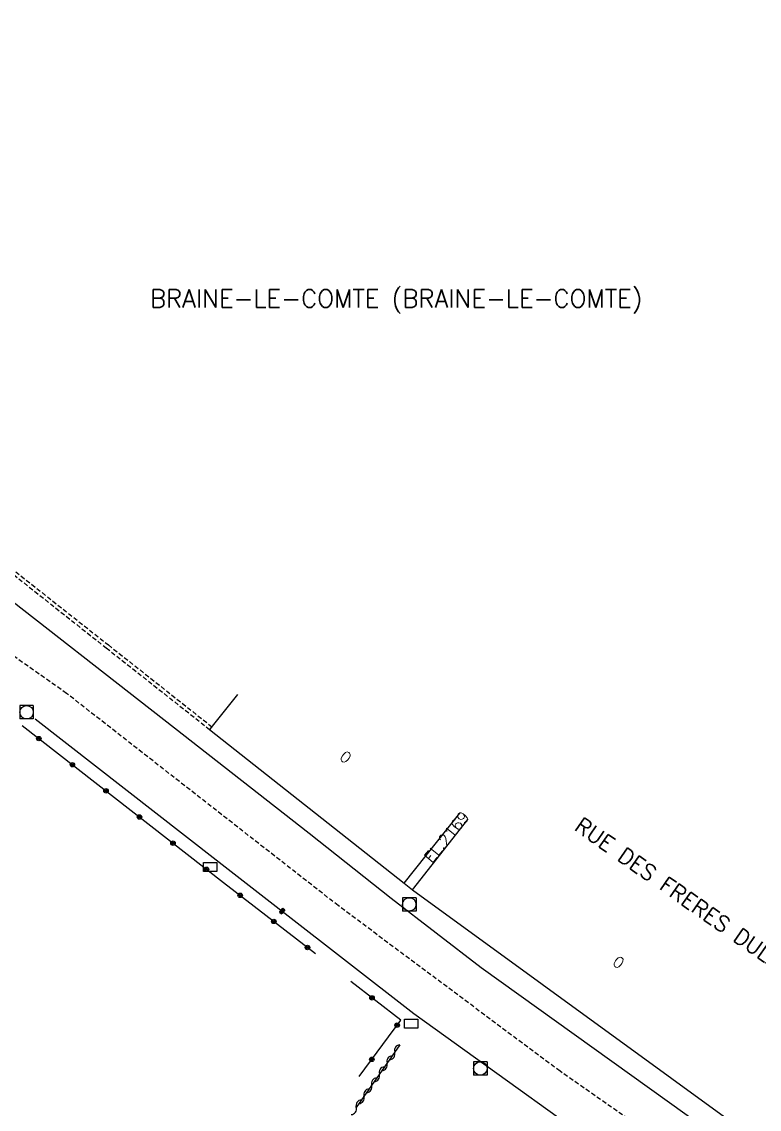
# Model space of a CAD drawing. Header units: millimetres. Extents: x 133000 to 134000, y 143000 to 144000.
# Drawn here: x 133502.9 to 133585.3, y 143422.2 to 143543.6 of the extents above; entities that cross this region are included whole.
import ezdxf
from ezdxf.enums import TextEntityAlignment as Align

# ---------------------------------------------------------------- set-up
doc = ezdxf.new("R2010")
doc.units = ezdxf.units.MM
doc.linetypes.add('DASHED', pattern=[0.75, 0.5, -0.25])
doc.layers.get('0').update_dxf_attribs({"linetype": 'CONTINUOUS'})
for name, color, linetype in [('W0001', 6, 'DASHED'), ('W0008', 7, 'CONTINUOUS'), ('W0100', 7, 'CONTINUOUS'), ('W0112', 1, 'DASHED'), ('W0310', 3, 'CONTINUOUS'), ('W0322', 7, 'CONTINUOUS'), ('W0400', 7, 'CONTINUOUS'), ('W0420', 7, 'CONTINUOUS'), ('W0980', 7, 'CONTINUOUS'), ('W0984', 7, 'CONTINUOUS'), ('W0989', 7, 'CONTINUOUS'), ('W0991', 7, 'CONTINUOUS'), ('W1102', 7, 'CONTINUOUS'), ('W1471', 7, 'CONTINUOUS')]:
    doc.layers.add(name, color=color, linetype=linetype)
doc.styles.get("Standard").update_dxf_attribs({"font": 'romans.shx', "width": 0.85})

# ---------------------------------------------------------------- blocks, each defined once
blk = doc.blocks.new('T1471')
at = {"color": 0, "linetype": 'Continuous', "flags": 128}
blk.add_lwpolyline([(-0.75, -0.5), (-0.75, 0.5), (0.75, 0.5), (0.75, -0.5), (-0.75, -0.5)], dxfattribs=at)
blk = doc.blocks.new('T420')
for p, q in [((0.75, 0.75), (-0.75, 0.75)), ((-0.75, 0.75), (-0.75, -0.75)), ((0.75, 0.75), (0.75, -0.75)), ((0.75, -0.75), (-0.75, -0.75))]:
    blk.add_line(p, q)
blk.add_ellipse((0, 0), major_axis=(-0.53, 0.53), ratio=1, start_param=3.926991, end_param=10.210176)
blk = doc.blocks.new('T400')
for p, q in [((-0.15, 0.3), (0.15, 0.3)), ((-0.15, -0.25), (-0.15, 0.3)), ((-0.15, 0.15), (0.15, 0.15)), ((-0.15, 0), (0.15, 0)), ((0.15, 0.3), (0.15, -0.25)), ((-0.15, -0.15), (0.15, -0.15)), ((-0.15, -0.25), (-0.15, -0.3)), ((-0.15, -0.3), (0.15, -0.3)), ((0.15, -0.3), (0.15, -0.25))]:
    blk.add_line(p, q)
blk = doc.blocks.new('t322o')
at = {"color": 0, "linetype": 'Continuous'}
for radius in [0.25, 0.15]:
    blk.add_circle((0, 0), radius, dxfattribs=at)
blk = doc.blocks.new('t310o')
at = {"color": 0, "linetype": 'Continuous'}
for centre, start, end in [((-0.5, 0.38), 216.8699, 323.1304), ((0.5, -0.37), 36.8699, 143.1303)]:
    blk.add_arc(centre, 0.625, start, end, dxfattribs=at)

msp = doc.modelspace()

# ---------------------------------------------------------------- linework, layer by layer
at = {"layer": 'W0001'}
msp.add_lwpolyline([(133580.06, 143366.77), (133585.97, 143369.6), (133591.43, 143373.41), (133595.89, 143376.99), (133595.96, 143387.09), (133595.96, 143400.91), (133585.44, 143410.84), (133563.07, 143426.44), (133538.29, 143444.93), (133507.93, 143468.63), (133493.84, 143478.55), (133482.18, 143489.16), (133458.6, 143508), (133427.78, 143532.55), (133397.51, 143556.85), (133378.35, 143572.04)], dxfattribs=at)
at = {"layer": 'W0008'}
for points in [[(133458.18, 143513.03), (133478.61, 143497.04), (133498.03, 143481.88), (133520, 143464.79), (133535.04, 143453.02), (133544.21, 143445.76), (133554.27, 143438.02), (133583.47, 143417.12), (133584.04, 143416.73), (133588.34, 143413.62), (133623.64, 143388.39), (133624.13, 143388.01), (133624.99, 143387.41), (133629.47, 143388.85), (133632.5, 143389.82)], [(133504.43, 143465.8), (133524.65, 143450.04), (133532.02, 143444.33), (133546.74, 143432.88), (133573.35, 143413.77)]]:
    msp.add_lwpolyline(points, dxfattribs=at)
at = {"layer": 'W0100'}
msp.add_lwpolyline([(133527.02, 143468.52), (133523.92, 143464.6), (133545.66, 143447.43), (133546.6, 143446.69), (133590.04, 143415.11), (133595.08, 143422.22), (133606.43, 143407.39)], dxfattribs=at)
at = {"layer": 'W0112'}
for points in [[(133500.24, 143483.28), (133512.36, 143473.71), (133523.92, 143464.6), (133523.92, 143464.6), (133523.92, 143464.6), (133523.92, 143464.6), (133523.92, 143464.6), (133523.92, 143464.6), (133523.92, 143464.6), (133523.92, 143464.6), (133523.92, 143464.6), (133523.92, 143464.6), (133523.92, 143464.6), (133523.92, 143464.6), (133523.92, 143464.6), (133523.92, 143464.6), (133523.92, 143464.6), (133523.92, 143464.6), (133523.92, 143464.6), (133523.92, 143464.6), (133523.92, 143464.6), (133523.92, 143464.6), (133523.92, 143464.6), (133523.92, 143464.6), (133523.92, 143464.6), (133523.92, 143464.6), (133523.92, 143464.6), (133523.92, 143464.6), (133523.92, 143464.6), (133523.92, 143464.6), (133523.92, 143464.6), (133523.92, 143464.6), (133523.92, 143464.6), (133523.92, 143464.6), (133523.92, 143464.6), (133523.92, 143464.6), (133523.92, 143464.6), (133523.92, 143464.6), (133523.92, 143464.6), (133523.92, 143464.6), (133523.92, 143464.6), (133523.92, 143464.6), (133523.92, 143464.6), (133523.92, 143464.6), (133523.92, 143464.6), (133523.92, 143464.6), (133523.92, 143464.6), (133523.92, 143464.6), (133523.92, 143464.6), (133523.92, 143464.6), (133523.92, 143464.6), (133523.92, 143464.6), (133523.92, 143464.6), (133523.92, 143464.6), (133523.92, 143464.6), (133523.92, 143464.6), (133523.92, 143464.6), (133523.92, 143464.6), (133523.92, 143464.6), (133523.92, 143464.6), (133523.92, 143464.6), (133523.92, 143464.6), (133523.92, 143464.6), (133523.92, 143464.6), (133523.92, 143464.6), (133523.92, 143464.6), (133523.92, 143464.6), (133523.92, 143464.6), (133523.92, 143464.6), (133523.92, 143464.6), (133523.92, 143464.6), (133523.92, 143464.6), (133523.92, 143464.6), (133523.92, 143464.6), (133523.92, 143464.6), (133523.92, 143464.6), (133523.92, 143464.6), (133523.92, 143464.6), (133523.92, 143464.6), (133523.92, 143464.6), (133523.92, 143464.6), (133523.92, 143464.6), (133523.92, 143464.6), (133523.92, 143464.6), (133523.92, 143464.6), (133523.92, 143464.6), (133523.92, 143464.6), (133523.92, 143464.6), (133523.92, 143464.6), (133523.92, 143464.6), (133523.92, 143464.6), (133523.92, 143464.6), (133523.92, 143464.6), (133523.92, 143464.6), (133523.92, 143464.6), (133523.92, 143464.6), (133523.92, 143464.6), (133523.92, 143464.6), (133523.92, 143464.6), (133523.92, 143464.6), (133523.92, 143464.6), (133523.92, 143464.6), (133523.92, 143464.6), (133523.92, 143464.6), (133523.92, 143464.6), (133523.92, 143464.6), (133523.92, 143464.6), (133523.92, 143464.6), (133523.92, 143464.6), (133523.92, 143464.6), (133523.92, 143464.6), (133523.92, 143464.6), (133523.92, 143464.6), (133523.92, 143464.6), (133523.92, 143464.6), (133523.92, 143464.6), (133523.92, 143464.6), (133523.92, 143464.6)], [(133500.49, 143483.6), (133512.61, 143474.03), (133524.17, 143464.91), (133523.92, 143464.6), (133523.92, 143464.6), (133523.92, 143464.6), (133523.92, 143464.6), (133523.92, 143464.6), (133523.92, 143464.6), (133523.92, 143464.6), (133523.92, 143464.6), (133523.92, 143464.6), (133523.92, 143464.6), (133523.92, 143464.6), (133523.92, 143464.6), (133523.92, 143464.6), (133523.92, 143464.6), (133523.92, 143464.6), (133523.92, 143464.6), (133523.92, 143464.6), (133523.92, 143464.6), (133523.92, 143464.6), (133523.92, 143464.6), (133523.92, 143464.6), (133523.92, 143464.6), (133523.92, 143464.6), (133523.92, 143464.6), (133523.92, 143464.6), (133523.92, 143464.6), (133523.92, 143464.6), (133523.92, 143464.6), (133523.92, 143464.6), (133523.92, 143464.6), (133523.92, 143464.6), (133523.92, 143464.6), (133523.92, 143464.6), (133523.92, 143464.6), (133523.92, 143464.6), (133523.92, 143464.6), (133523.92, 143464.6), (133523.92, 143464.6), (133523.92, 143464.6), (133523.92, 143464.6), (133523.92, 143464.6), (133523.92, 143464.6), (133523.92, 143464.6), (133523.92, 143464.6), (133523.92, 143464.6), (133523.92, 143464.6), (133523.92, 143464.6), (133523.92, 143464.6), (133523.92, 143464.6), (133523.92, 143464.6), (133523.92, 143464.6), (133523.92, 143464.6), (133523.92, 143464.6), (133523.92, 143464.6), (133523.92, 143464.6), (133523.92, 143464.6), (133523.92, 143464.6), (133523.92, 143464.6), (133523.92, 143464.6), (133523.92, 143464.6), (133523.92, 143464.6), (133523.92, 143464.6), (133523.92, 143464.6), (133523.92, 143464.6), (133523.92, 143464.6), (133523.92, 143464.6), (133523.92, 143464.6), (133523.92, 143464.6), (133523.92, 143464.6), (133523.92, 143464.6), (133523.92, 143464.6), (133523.92, 143464.6), (133523.92, 143464.6), (133523.92, 143464.6), (133523.92, 143464.6), (133523.92, 143464.6), (133523.92, 143464.6), (133523.92, 143464.6), (133523.92, 143464.6), (133523.92, 143464.6), (133523.92, 143464.6), (133523.92, 143464.6), (133523.92, 143464.6), (133523.92, 143464.6), (133523.92, 143464.6), (133523.92, 143464.6), (133523.92, 143464.6), (133523.92, 143464.6), (133523.92, 143464.6), (133523.92, 143464.6), (133523.92, 143464.6), (133523.92, 143464.6), (133523.92, 143464.6), (133523.92, 143464.6), (133523.92, 143464.6), (133523.92, 143464.6), (133523.92, 143464.6), (133523.92, 143464.6), (133523.92, 143464.6), (133523.92, 143464.6), (133523.92, 143464.6), (133523.92, 143464.6), (133523.92, 143464.6), (133523.92, 143464.6), (133523.92, 143464.6), (133523.92, 143464.6), (133523.92, 143464.6), (133523.92, 143464.6), (133523.92, 143464.6), (133523.92, 143464.6), (133523.92, 143464.6), (133523.92, 143464.6), (133523.92, 143464.6), (133523.92, 143464.6)]]:
    msp.add_lwpolyline(points, dxfattribs=at)
at = {"layer": 'W0310'}
for points in [[(133545.17, 143429.39), (133545.17, 143429.39), (133545.17, 143429.39), (133545.17, 143429.39), (133545.17, 143429.39), (133545.17, 143429.39), (133545.17, 143429.39), (133545.17, 143429.39), (133545.17, 143429.39), (133545.17, 143429.39), (133545.17, 143429.39), (133545.17, 143429.39), (133545.17, 143429.39), (133545.17, 143429.39), (133545.17, 143429.39), (133545.17, 143429.39), (133545.17, 143429.39), (133545.17, 143429.39), (133545.17, 143429.39), (133540.3, 143422.41)], [(133545.17, 143429.39), (133545.17, 143429.39), (133545.17, 143429.39), (133545.17, 143429.39), (133545.17, 143429.39), (133545.17, 143429.39), (133545.17, 143429.39), (133545.17, 143429.39), (133545.17, 143429.39), (133545.17, 143429.39), (133545.17, 143429.39), (133545.17, 143429.39), (133545.17, 143429.39), (133545.17, 143429.39), (133545.17, 143429.39), (133545.17, 143429.39), (133545.17, 143429.39), (133545.17, 143429.39), (133545.17, 143429.39), (133545.17, 143429.39), (133545.17, 143429.39), (133545.17, 143429.39), (133545.17, 143429.39), (133545.17, 143429.39), (133545.17, 143429.39), (133545.17, 143429.39), (133545.17, 143429.39), (133545.17, 143429.39), (133545.17, 143429.39), (133545.17, 143429.39), (133545.17, 143429.39), (133545.17, 143429.39), (133545.17, 143429.39), (133545.17, 143429.39), (133545.17, 143429.39), (133545.17, 143429.39), (133545.17, 143429.39), (133545.17, 143429.39), (133545.17, 143429.39), (133545.17, 143429.39), (133545.17, 143429.39), (133545.17, 143429.39), (133545.17, 143429.39), (133545.17, 143429.39), (133545.17, 143429.39), (133545.17, 143429.39), (133545.17, 143429.39), (133545.17, 143429.39), (133545.17, 143429.39), (133545.17, 143429.39), (133545.17, 143429.39), (133545.17, 143429.39), (133545.17, 143429.39), (133545.17, 143429.39), (133545.17, 143429.39), (133545.17, 143429.39), (133545.17, 143429.39), (133545.17, 143429.39), (133545.17, 143429.39), (133545.17, 143429.39), (133545.17, 143429.39), (133545.17, 143429.39), (133545.17, 143429.39), (133545.17, 143429.39), (133545.17, 143429.39), (133545.17, 143429.39), (133545.17, 143429.39), (133545.17, 143429.39), (133545.17, 143429.39), (133545.17, 143429.39), (133545.17, 143429.39), (133545.17, 143429.39), (133545.17, 143429.39), (133545.17, 143429.39), (133545.17, 143429.39), (133545.17, 143429.39), (133545.17, 143429.39), (133545.17, 143429.39), (133545.17, 143429.39), (133545.17, 143429.39), (133545.17, 143429.39), (133545.17, 143429.39), (133545.17, 143429.39), (133545.17, 143429.39), (133545.17, 143429.39), (133545.17, 143429.39), (133545.17, 143429.39), (133545.17, 143429.39), (133545.17, 143429.39), (133545.17, 143429.39), (133545.17, 143429.39), (133545.17, 143429.39), (133545.17, 143429.39), (133545.17, 143429.39), (133545.17, 143429.39), (133545.17, 143429.39), (133545.17, 143429.39), (133545.17, 143429.39), (133545.17, 143429.39), (133545.17, 143429.39), (133545.17, 143429.39)]]:
    msp.add_lwpolyline(points, dxfattribs=at)
at = {"layer": 'W0322'}
for points in [[(133502.97, 143465.04), (133525.47, 143447.51), (133535.74, 143439.57), (133535.74, 143439.57), (133535.74, 143439.57), (133535.74, 143439.57), (133535.74, 143439.57), (133535.74, 143439.57), (133535.74, 143439.57), (133535.74, 143439.57), (133535.74, 143439.57), (133535.74, 143439.57), (133535.74, 143439.57), (133535.74, 143439.57), (133535.74, 143439.57), (133535.74, 143439.57), (133535.74, 143439.57), (133535.74, 143439.57), (133535.74, 143439.57), (133535.74, 143439.57), (133535.74, 143439.57), (133535.74, 143439.57), (133535.74, 143439.57), (133535.74, 143439.57), (133535.74, 143439.57), (133535.74, 143439.57), (133535.74, 143439.57), (133535.74, 143439.57), (133535.74, 143439.57), (133535.74, 143439.57), (133535.74, 143439.57), (133535.74, 143439.57), (133535.74, 143439.57), (133535.74, 143439.57), (133535.74, 143439.57), (133535.74, 143439.57), (133535.74, 143439.57), (133535.74, 143439.57), (133535.74, 143439.57), (133535.74, 143439.57), (133535.74, 143439.57), (133535.74, 143439.57), (133535.74, 143439.57), (133535.74, 143439.57), (133535.74, 143439.57), (133535.74, 143439.57), (133535.74, 143439.57), (133535.74, 143439.57), (133535.74, 143439.57), (133535.74, 143439.57), (133535.74, 143439.57), (133535.74, 143439.57), (133535.74, 143439.57), (133535.74, 143439.57), (133535.74, 143439.57), (133535.74, 143439.57), (133535.74, 143439.57), (133535.74, 143439.57), (133535.74, 143439.57), (133535.74, 143439.57), (133535.74, 143439.57), (133535.74, 143439.57), (133535.74, 143439.57), (133535.74, 143439.57), (133535.74, 143439.57), (133535.74, 143439.57), (133535.74, 143439.57), (133535.74, 143439.57), (133535.74, 143439.57), (133535.74, 143439.57), (133535.74, 143439.57), (133535.74, 143439.57), (133535.74, 143439.57), (133535.74, 143439.57), (133535.74, 143439.57), (133535.74, 143439.57), (133535.74, 143439.57), (133535.74, 143439.57), (133535.74, 143439.57), (133535.74, 143439.57), (133535.74, 143439.57), (133535.74, 143439.57), (133535.74, 143439.57), (133535.74, 143439.57), (133535.74, 143439.57), (133535.74, 143439.57), (133535.74, 143439.57), (133535.74, 143439.57), (133535.74, 143439.57), (133535.74, 143439.57), (133535.74, 143439.57), (133535.74, 143439.57), (133535.74, 143439.57), (133535.74, 143439.57), (133535.74, 143439.57), (133535.74, 143439.57), (133535.74, 143439.57), (133535.74, 143439.57), (133535.74, 143439.57), (133535.74, 143439.57), (133535.74, 143439.57)], [(133535.74, 143439.57), (133535.74, 143439.57), (133535.74, 143439.57), (133535.74, 143439.57), (133535.74, 143439.57), (133535.74, 143439.57), (133535.74, 143439.57), (133535.74, 143439.57), (133535.74, 143439.57), (133535.74, 143439.57), (133535.74, 143439.57), (133535.74, 143439.57), (133535.74, 143439.57), (133535.74, 143439.57), (133535.74, 143439.57), (133535.74, 143439.57), (133535.74, 143439.57), (133535.74, 143439.57), (133535.74, 143439.57), (133535.74, 143439.57)], [(133540.64, 143425.86), (133540.64, 143425.86), (133540.64, 143425.86), (133540.64, 143425.86), (133540.64, 143425.86), (133540.64, 143425.86), (133540.64, 143425.86), (133540.64, 143425.86), (133540.64, 143425.86), (133540.64, 143425.86), (133540.64, 143425.86), (133540.64, 143425.86), (133540.64, 143425.86), (133540.64, 143425.86), (133540.64, 143425.86), (133540.64, 143425.86), (133540.64, 143425.86), (133540.64, 143425.86), (133545.27, 143432.15), (133539.7, 143436.46)], [(133540.64, 143425.86), (133540.64, 143425.86), (133540.64, 143425.86), (133540.64, 143425.86), (133540.64, 143425.86), (133540.64, 143425.86), (133540.64, 143425.86), (133540.64, 143425.86), (133540.64, 143425.86), (133540.64, 143425.86), (133540.64, 143425.86), (133540.64, 143425.86), (133540.64, 143425.86), (133540.64, 143425.86), (133540.64, 143425.86), (133540.64, 143425.86), (133540.64, 143425.86), (133540.64, 143425.86), (133540.64, 143425.86), (133540.64, 143425.86), (133540.64, 143425.86), (133540.64, 143425.86), (133540.64, 143425.86), (133540.64, 143425.86), (133540.64, 143425.86), (133540.64, 143425.86), (133540.64, 143425.86), (133540.64, 143425.86), (133540.64, 143425.86), (133540.64, 143425.86), (133540.64, 143425.86), (133540.64, 143425.86), (133540.64, 143425.86), (133540.64, 143425.86), (133540.64, 143425.86), (133540.64, 143425.86), (133540.64, 143425.86), (133540.64, 143425.86), (133540.64, 143425.86), (133540.64, 143425.86), (133540.64, 143425.86), (133540.64, 143425.86), (133540.64, 143425.86), (133540.64, 143425.86), (133540.64, 143425.86), (133540.64, 143425.86), (133540.64, 143425.86), (133540.64, 143425.86), (133540.64, 143425.86), (133540.64, 143425.86), (133540.64, 143425.86), (133540.64, 143425.86), (133540.64, 143425.86), (133540.64, 143425.86), (133540.64, 143425.86), (133540.64, 143425.86), (133540.64, 143425.86), (133540.64, 143425.86), (133540.64, 143425.86), (133540.64, 143425.86), (133540.64, 143425.86), (133540.64, 143425.86), (133540.64, 143425.86), (133540.64, 143425.86), (133540.64, 143425.86), (133540.64, 143425.86), (133540.64, 143425.86), (133540.64, 143425.86), (133540.64, 143425.86), (133540.64, 143425.86), (133540.64, 143425.86), (133540.64, 143425.86), (133540.64, 143425.86), (133540.64, 143425.86), (133540.64, 143425.86), (133540.64, 143425.86), (133540.64, 143425.86), (133540.64, 143425.86), (133540.64, 143425.86), (133540.64, 143425.86), (133540.64, 143425.86), (133540.64, 143425.86), (133540.64, 143425.86), (133540.64, 143425.86), (133540.64, 143425.86), (133540.64, 143425.86), (133540.64, 143425.86), (133540.64, 143425.86), (133540.64, 143425.86), (133540.64, 143425.86), (133540.64, 143425.86), (133540.64, 143425.86), (133540.64, 143425.86), (133540.64, 143425.86), (133540.64, 143425.86), (133540.64, 143425.86), (133540.64, 143425.86), (133540.64, 143425.86), (133540.64, 143425.86), (133540.64, 143425.86), (133540.64, 143425.86)]]:
    msp.add_lwpolyline(points, dxfattribs=at)
at = {"layer": 'W1102'}
for p, q in [((133545.66, 143447.43), (133551.86, 143455.27)), ((133546.6, 143446.69), (133552.77, 143454.56))]:
    msp.add_line(p, q, dxfattribs=at)

# ---------------------------------------------------------------- block references
at = {"layer": 'W0310', "rotation": 235.0961965916717}
for p in [(133544.6, 143428.57), (133543.74, 143427.34), (133542.88, 143426.11), (133542.02, 143424.88), (133541.16, 143423.65), (133540.3, 143422.42)]:
    msp.add_blockref('t310o', p, dxfattribs=at)
at = {"layer": 'W0322'}
for p, rotation in [((133504.84, 143463.58), 322.0899860298438), ((133508.59, 143460.66), 322.0899860298438), ((133512.34, 143457.74), 322.0899860298438), ((133516.08, 143454.83), 322.0899860298438), ((133519.83, 143451.91), 322.0899860298438), ((133523.58, 143448.99), 322.0899860298438), ((133527.33, 143446.08), 322.268928843128), ((133531.09, 143443.17), 322.268928843128), ((133534.85, 143440.26), 322.268928843128), ((133542.07, 143434.63), 142.2346702086905), ((133544.87, 143431.59), 53.58191440480171), ((133542.05, 143427.77), 53.58191440480171)]:
    msp.add_blockref('t322o', p, dxfattribs=dict(at, rotation=rotation))
at = {"layer": 'W0400', "rotation": 322.2015821535618}
msp.add_blockref('T400', (133532.02, 143444.33), dxfattribs=at)
at = {"layer": 'W0420'}
for p in [(133503.47, 143466.52), (133546.23, 143445.07), (133554.17, 143426.75)]:
    msp.add_blockref('T420', p, dxfattribs=at)
at = {"layer": 'W1471'}
for p in [(133523.98, 143449.23), (133546.43, 143431.77)]:
    msp.add_blockref('T1471', p, dxfattribs=at)

# ---------------------------------------------------------------- texts
at = {"layer": 'W0980'}
msp.add_text('BRAINE-LE-COMTE (BRAINE-LE-COMTE)', height=2, dxfattribs=at).set_placement((133544.77, 143512.57), align=Align.MIDDLE)
at = {"layer": 'W0984'}
msp.add_text('EL.2169', height=1.25, rotation=50.4831, dxfattribs=at).set_placement((133550.41, 143452.6), align=Align.MIDDLE)
at = {"layer": 'W0989'}
msp.add_text('RUE DES FRERES DULAIT', height=1.75, rotation=325.1066, dxfattribs=at).set_placement((133577.06, 143445.82), align=Align.MIDDLE)
at = {"layer": 'W0991'}
for rotation, p in [(321.7015, (133539.12, 143461.51)), (323.9841, (133569.62, 143438.61))]:
    msp.add_text('0', height=1.25, rotation=rotation, dxfattribs=at).set_placement(p, align=Align.MIDDLE)

doc.saveas('drawing.dxf')
